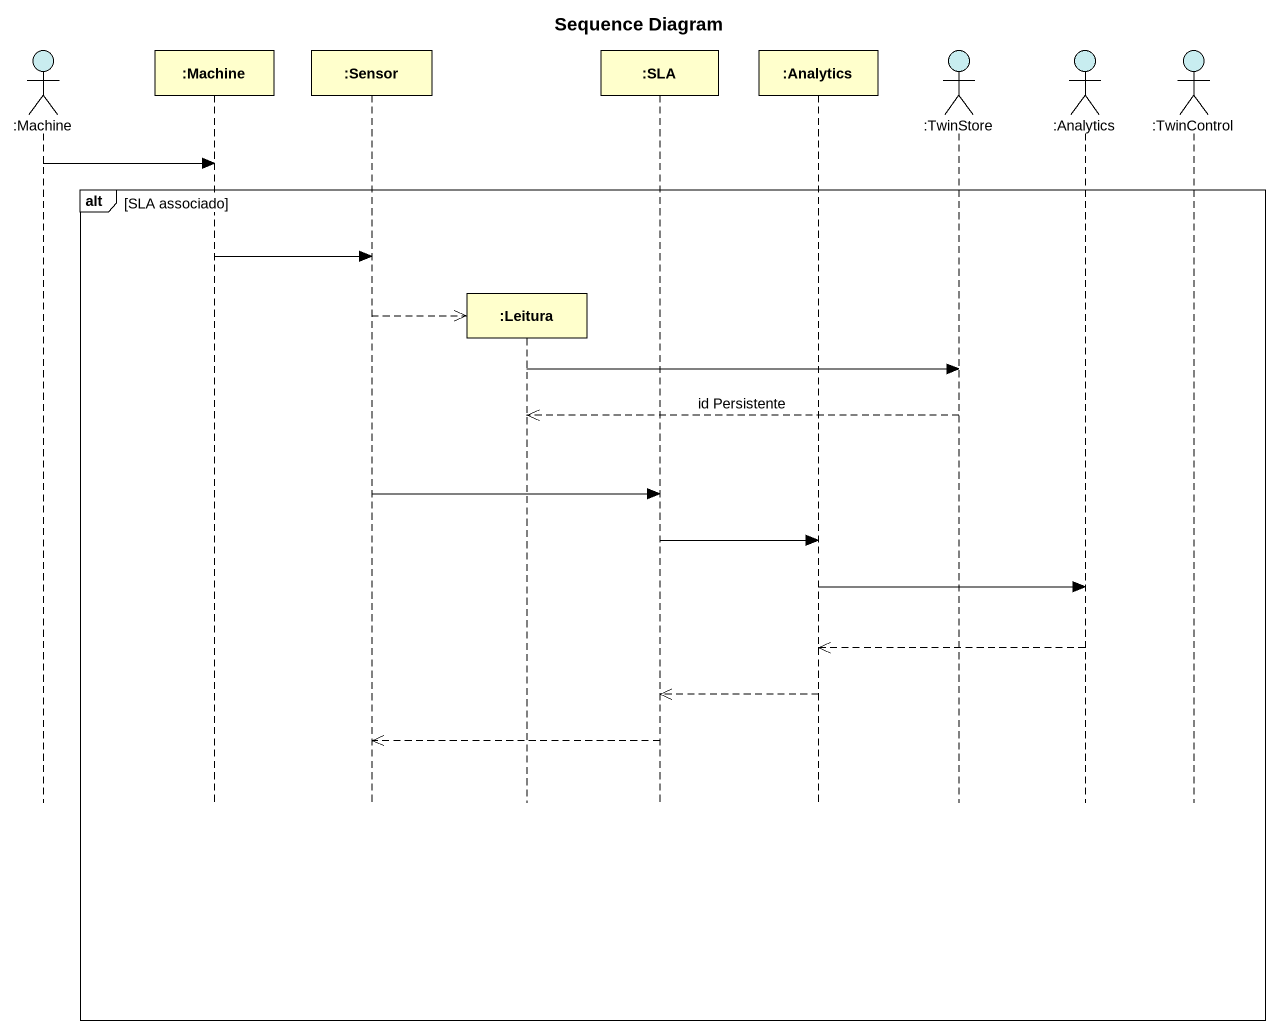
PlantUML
@startuml
title Sequence Diagram
hide footbox
actor ":Machine" as Machine #C9ECEF
participant ":Machine" as Machine_2
participant ":Sensor" as Sensor
participant ":Leitura" as Leitura
participant ":SLA" as SLA
participant ":Analytics" as Analytics
actor ":TwinStore" as TwinStore #C8EDF0
actor ":Analytics" as Analytics_2 #C8EDF0
actor ":TwinControl" as TwinControl #C8EDF0

Machine -> Machine_2
alt SLA associado
  Machine_2 -> Sensor
  Sensor -->> Leitura **
  Leitura -> TwinStore
  TwinStore -->> Leitura : id Persistente
  Sensor -> SLA
  SLA -> Analytics
  Analytics -> Analytics_2
  Analytics_2 -->> Analytics
  Analytics -->> SLA
  SLA -->> Sensor
end
@enduml
